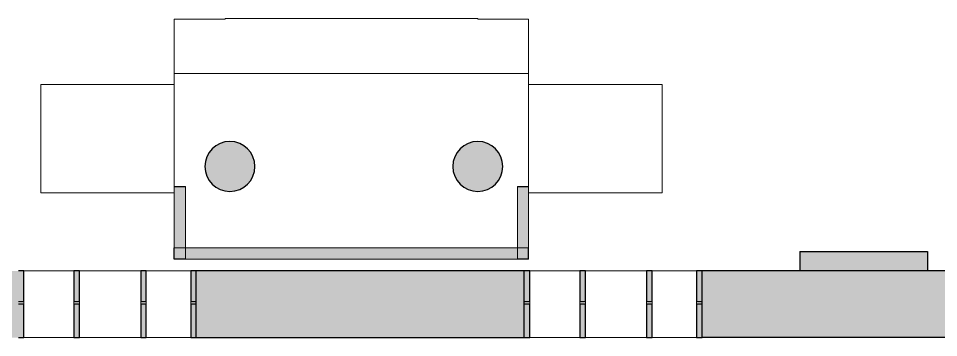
# Model space of a CAD drawing. Header units: inches. Extents: x -1176 to 1507, y -2587 to 978.
# Drawn here: x 118.2 to 449.4, y -1.2 to 113.8 of the extents above; entities that cross this region are included whole.
import ezdxf

# ---------------------------------------------------------------- set-up
doc = ezdxf.new("R2010")
doc.units = ezdxf.units.IN
doc.header["$MEASUREMENT"] = 0
for name, color, linetype, lineweight in [('A-FLOR', 192, 'Continuous', 18), ('A-GLAZ', 151, 'Continuous', 18), ('A-WALL', 113, 'Continuous', 18), ('A-WALL-PATT', 111, 'Continuous', 18), ('S-COLS', 52, 'Continuous', 18)]:
    doc.layers.add(name, color=color, linetype=linetype, lineweight=lineweight)

# ---------------------------------------------------------------- blocks, each defined once
blk = doc.blocks.new('Concrete-Round-Column - 18_-5510990-2nd Floor Construction')
at = {"layer": 'S-COLS', "lineweight": 9}
blk.add_hatch(color=7, dxfattribs=at).paths.add_polyline_path([(0, -9), (2, -8.77), (3.9, -8.11), (5.61, -7.04), (7.04, -5.61), (8.11, -3.9), (8.77, -2), (9, 0), (8.77, 2), (8.11, 3.9), (7.04, 5.61), (5.61, 7.04), (3.9, 8.11), (2, 8.77), (0, 9), (-2, 8.77), (-3.9, 8.11), (-5.61, 7.04), (-7.04, 5.61), (-8.11, 3.9), (-8.77, 2), (-9, 0), (-8.77, -2), (-8.11, -3.9), (-7.04, -5.61), (-5.61, -7.04), (-3.9, -8.11), (-2, -8.77)], flags=0)
at = {"layer": 'S-COLS', "color": 8, "lineweight": 30}
for start, end in [(360, 180), (180, 360)]:
    blk.add_arc((0, 0), 9, start, end, dxfattribs=at)
blk = doc.blocks.new('Chapel Windows - Chapel Windows-V12-2nd Floor Construction')
at = {"layer": 'A-GLAZ'}
h = blk.add_hatch(color=250, dxfattribs=at)
h.paths.add_polyline_path([(-12, 12), (-14, 12), (-14, 0), (-12, 0)], flags=0)
h.paths.add_polyline_path([(-30, 12), (-32, 12), (-32, 0), (-30, 0)], flags=0)
h.paths.add_polyline_path([(32, 12), (30, 12), (30, 0), (32, 0)], flags=0)
h.paths.add_polyline_path([(10, 12), (10, 0), (12, 0), (12, 12)], flags=0)
h.paths.add_polyline_path([(-30, -1), (-32, -1), (-32, -12), (-30, -12)], flags=0)
h.paths.add_polyline_path([(-12, -1), (-14, -1), (-14, -12), (-12, -12)], flags=0)
h.paths.add_polyline_path([(12, -1), (10, -1), (10, -12), (12, -12)], flags=0)
h.paths.add_polyline_path([(30, -1), (30, -12), (32, -12), (32, -1)], flags=0)
at = {"layer": 'A-GLAZ', "color": 8, "lineweight": 30}
for p, q in [((-30, 12), (-32, 12)), ((-30, 0), (-30, 12)), ((-12, 12), (-14, 12)), ((-14, 12), (-14, 0)), ((-12, 0), (-12, 12)), ((12, 12), (10, 12)), ((10, 12), (10, 0)), ((12, 0), (12, 12)), ((32, 12), (30, 12)), ((30, 12), (30, 0)), ((-32, 0), (-30, 0)), ((-14, 0), (-12, 0)), ((10, 0), (12, 0)), ((30, 0), (32, 0)), ((-30, -1), (-32, -1)), ((-30, -12), (-30, -1)), ((-12, -1), (-14, -1)), ((-14, -1), (-14, -12)), ((-12, -12), (-12, -1)), ((12, -1), (10, -1)), ((10, -1), (10, -12)), ((12, -12), (12, -1)), ((32, -1), (30, -1)), ((30, -1), (30, -12)), ((-32, -12), (-30, -12)), ((-14, -12), (-12, -12)), ((10, -12), (12, -12)), ((30, -12), (32, -12))]:
    blk.add_line(p, q, dxfattribs=at)
at = {"layer": 'A-GLAZ'}
for p, q in [((-30, 12), (-14, 12)), ((-12, 12), (10, 12)), ((12, 12), (30, 12)), ((-30, 0), (-30, -1)), ((-14, -1), (-14, 0)), ((-12, 0), (-12, -1)), ((10, -1), (10, 0)), ((12, 0), (12, -1)), ((30, -1), (30, 0)), ((-14, -12), (-30, -12)), ((10, -12), (-12, -12)), ((30, -12), (12, -12))]:
    blk.add_line(p, q, dxfattribs=at)

msp = doc.modelspace()

# ---------------------------------------------------------------- hatches: boundary and pattern name
at = {"layer": 'A-WALL-PATT'}
for points in [[(174.31, 31.11), (178.31, 31.11), (178.31, 53.28), (174.31, 53.28), (174.31, 52.48)], [(297.84, 31.11), (301.84, 31.11), (301.84, 53.28), (297.84, 53.28), (297.84, 52.48)], [(301.84, 27.11), (301.84, 31.11), (174.31, 31.11), (174.31, 27.11), (297.84, 27.11)], [(445.44, 22.83), (445.44, 29.83), (399.44, 29.83), (399.44, 22.83), (402.81, 22.83)]]:
    msp.add_hatch(color=250, dxfattribs=at).paths.add_polyline_path(points, flags=0)
h = msp.add_hatch(color=250, dxfattribs=at)
h.paths.add_polyline_path([(464.28, -1.17), (464.28, 22.83), (364.28, 22.83), (364.28, -1.17), (402.81, -1.17)], flags=0)
h.paths.add_polyline_path([(300.28, -1.17), (300.28, 22.83), (182.22, 22.83), (182.22, -1.17), (264.29, -1.17)], flags=0)
h.paths.add_polyline_path([(118.22, -1.17), (118.22, 22.83), (18.22, 22.83), (18.22, -1.17), (56.52, -1.17)], flags=0)

# ---------------------------------------------------------------- linework, layer by layer
at = {"layer": 'A-FLOR'}
for p, q in [((192.6, 113.44), (174.31, 113.44)), ((174.31, 113.44), (174.31, 53.28)), ((283.56, 113.75), (192.6, 113.75)), ((192.6, 113.75), (192.6, 113.44)), ((283.56, 113.44), (283.56, 113.75)), ((301.84, 113.44), (283.56, 113.44)), ((301.84, 53.28), (301.84, 113.44)), ((301.84, 93.97), (174.31, 93.97)), ((174.31, 89.97), (126.23, 89.97)), ((126.23, 89.97), (126.23, 50.97)), ((349.93, 89.97), (301.84, 89.97)), ((349.93, 50.97), (349.93, 89.97)), ((126.23, 50.97), (174.31, 50.97)), ((301.84, 50.97), (349.93, 50.97))]:
    msp.add_line(p, q, dxfattribs=at)
at = {"layer": 'A-WALL', "color": 8, "lineweight": 30}
for p, q in [((174.31, 53.28), (178.31, 53.28)), ((297.84, 53.28), (301.84, 53.28)), ((174.31, 27.11), (174.31, 31.11)), ((301.84, 27.11), (301.84, 31.11)), ((399.44, 29.83), (445.44, 29.83)), ((399.44, 29.83), (399.44, 22.83)), ((445.44, 29.83), (445.44, 22.83)), ((178.31, 27.11), (174.31, 27.11)), ((301.84, 27.11), (297.84, 27.11)), ((182.22, -1.17), (182.22, 22.83)), ((300.28, 22.83), (182.22, 22.83)), ((300.28, -1.17), (300.28, 22.83)), ((364.28, -1.17), (364.28, 22.83)), ((464.28, 22.83), (364.28, 22.83)), ((182.22, -1.17), (300.28, -1.17)), ((480.78, -1.17), (364.28, -1.17))]:
    msp.add_line(p, q, dxfattribs=at)
at = {"layer": 'A-WALL', "color": 55}
for p, q in [((174.31, 31.11), (174.31, 53.28)), ((178.31, 53.28), (178.31, 31.11)), ((297.84, 31.11), (297.84, 53.28)), ((301.84, 53.28), (301.84, 31.11))]:
    msp.add_line(p, q, dxfattribs=at)
at = {"layer": 'A-WALL'}
for p, q in [((174.31, 31.11), (301.84, 31.11)), ((297.84, 27.11), (178.31, 27.11))]:
    msp.add_line(p, q, dxfattribs=at)
at = {"layer": 'A-WALL', "lineweight": 9}
for p, q in [((178.31, 27.11), (178.31, 31.11)), ((297.84, 27.11), (297.84, 31.11))]:
    msp.add_line(p, q, dxfattribs=at)

# ---------------------------------------------------------------- block references
at = {"layer": 'A-GLAZ', "rotation": 180}
for p in [(150.22, 10.83), (332.28, 10.83)]:
    msp.add_blockref('Chapel Windows - Chapel Windows-V12-2nd Floor Construction', p, dxfattribs=at)
at = {"layer": 'S-COLS', "lineweight": 9}
for p in [(194.35, 60.46), (283.56, 60.46)]:
    msp.add_blockref('Concrete-Round-Column - 18_-5510990-2nd Floor Construction', p, dxfattribs=at)

doc.saveas('drawing.dxf')
